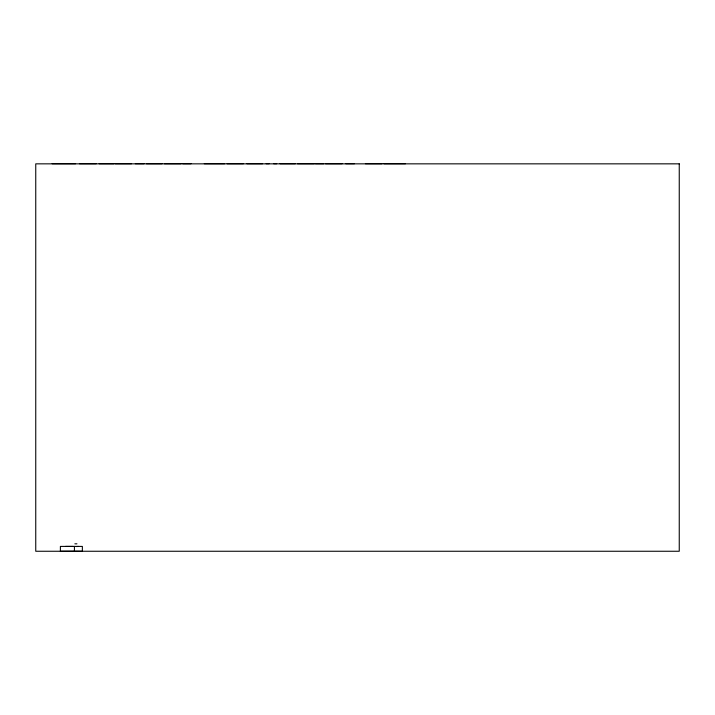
<?xml version="1.0" encoding="UTF-8"?>
<svg xmlns="http://www.w3.org/2000/svg" width="715" height="715" viewBox="0 0 715 715"><rect width="100%" height="100%" fill="white"/><g stroke="black" fill="none" stroke-linecap="round" stroke-linejoin="round"><path stroke-width="1.07" d="M74.423 551.22L60.391 551.256L60.391 546.412L82.359 546.412L82.359 551.256L74.423 551.22L74.423 546.412M52.168 163.708L75.62 163.708M79.428 163.708L96.302 163.708M99.171 163.708L113.953 163.708M115.285 163.708L131.578 163.708M135.341 163.708L144.019 163.708M146.387 163.708L162.091 163.708M164.37 163.708L180.993 163.708M182.745 163.708L191.039 163.708M204.311 163.708L224.635 163.708M227.147 163.708L243.431 163.708M246.881 163.708L262.584 163.708M266.168 163.708L269.171 163.708M273.666 163.708L276.714 163.708M280.03 163.708L295.295 163.708M297.467 163.708L314.332 163.708M315.449 163.708L323.743 163.708M325.531 163.708L342.154 163.708M345.801 163.708L354.479 163.708M365.419 163.708L381.908 163.708M384.018 163.708L405.503 163.708M74.869 543.82L76.934 543.82M76.416 546.546L78.48 546.412M73.314 546.412L65.557 546.412M679.25 163.842L35.75 163.842L35.75 551.256L679.25 551.256L679.25 163.842"/></g></svg>
